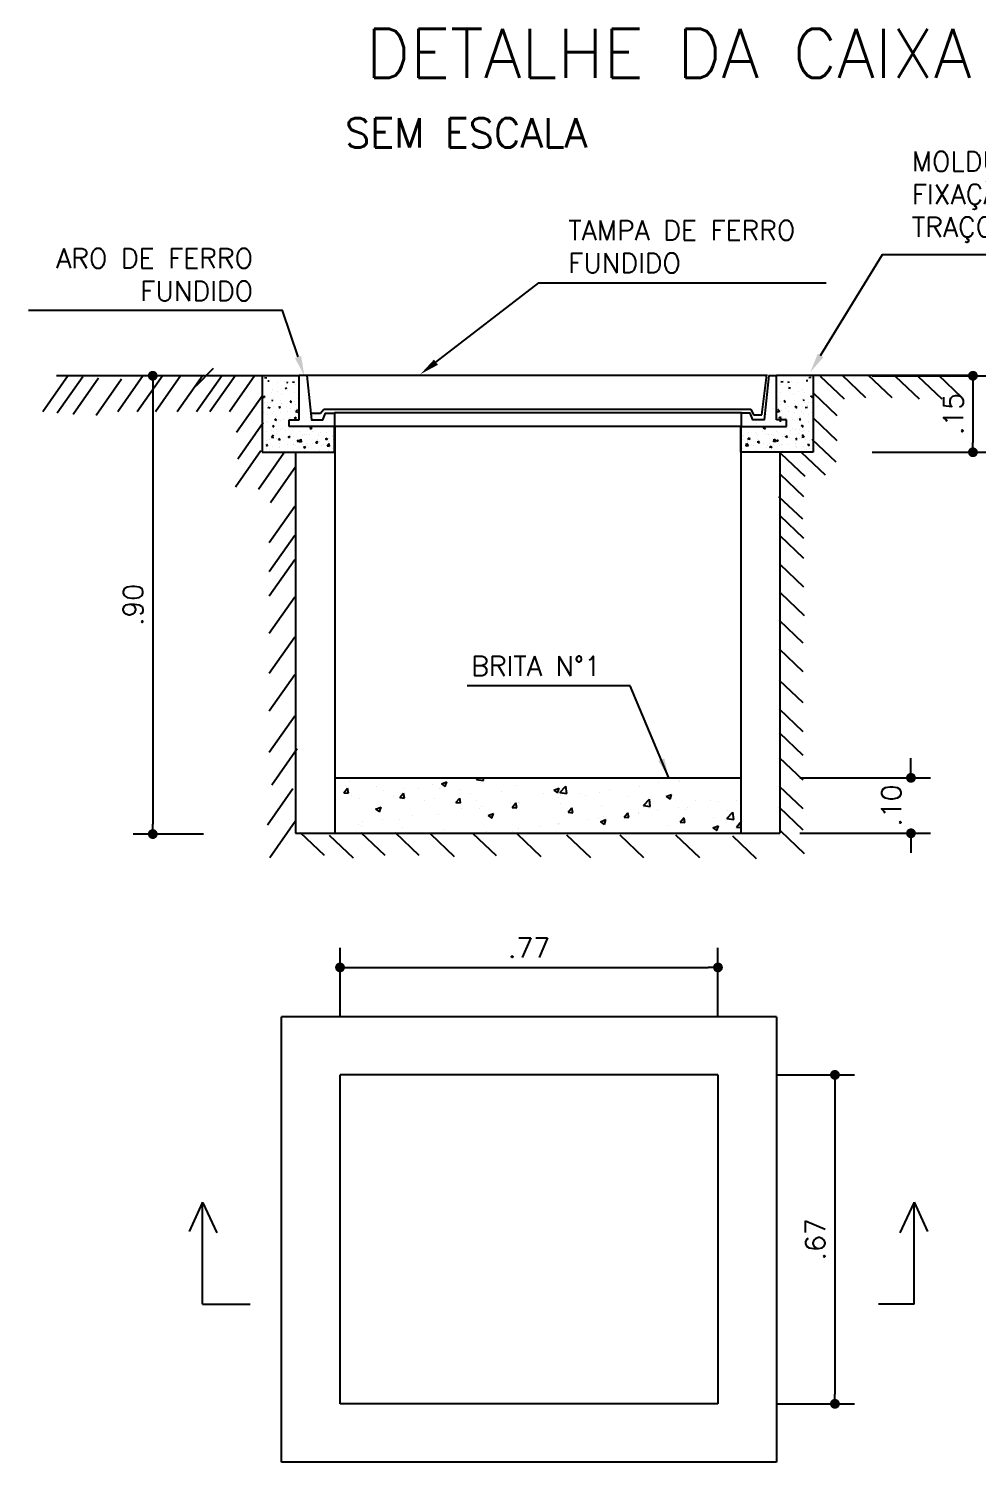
# Model space of a CAD drawing. Extents: x -0.63 to 7.2, y 0.36 to 7.66.
# Drawn here: x -0.63 to 4.2, y 0.36 to 7.66 of the extents above; entities that cross this region are included whole.
import ezdxf

# ---------------------------------------------------------------- set-up
doc = ezdxf.new("R2010")
doc.units = 0
doc.header["$LTSCALE"] = 100
doc.header["$MEASUREMENT"] = 0
doc.header["$PDMODE"] = 3
doc.header["$PDSIZE"] = -15
doc.linetypes.add('DASHED', pattern=[0.75, 0.5, -0.25])
doc.layers.get('0').update_dxf_attribs({"linetype": 'CONTINUOUS'})
doc.layers.get('DEFPOINTS').update_dxf_attribs({"linetype": 'CONTINUOUS'})
doc.layers.add('DETALHES', color=7, linetype='CONTINUOUS')
doc.styles.add('ROMANS', font='romans.shx', dxfattribs={"height": 0.1})
doc.dimstyles.new('LINEAR', dxfattribs={"dimtxt": 0.1, "dimasz": 0.05, "dimexe": 0.1, "dimexo": 0.3, "dimgap": 0.05, "dimtad": 1, "dimlfac": 0.4, "dimzin": 5, "dimtxsty": 'ROMANS', "dimblk1": 'DOT', "dimblk2": 'DOT', "dimsah": 1, "dimcen": 0.09, "dimclrd": 1, "dimclre": 1, "dimclrt": 3, "dimazin": 3, "dimtfac": 0.0018, "dimtix": 1, "dimtofl": 0, "dimtmove": 0, "dimatfit": 3, "dimtolj": 1, "dimtzin": 1})
doc.dimstyles.new('TEXTO', dxfattribs={"dimtxt": 0.1, "dimasz": 0.1, "dimexe": 0.18, "dimexo": 0.0625, "dimgap": 0.05, "dimtad": 1, "dimtih": 1, "dimtoh": 1, "dimdec": 4, "dimzin": 0, "dimtxsty": 'ROMANS', "dimcen": 0.09, "dimclrd": 1, "dimclrt": 3, "dimazin": 3, "dimtfac": 1, "dimtdec": 4, "dimtofl": 0, "dimtmove": 0, "dimatfit": 3, "dimtolj": 1, "dimtzin": 0})

# ---------------------------------------------------------------- blocks, each defined once
blk = doc.blocks.new('*X0')
at = {"color": 0}
for p, q in [((39749.7, 23175), (39758.6, 23173.6)), ((39762, 23163.2), (39768, 23162.7)), ((39801, 23156.8), (39801, 23156.8)), ((39826.1, 23160.1), (39826.1, 23160.1)), ((39833.7, 23156.9), (39839.7, 23156.4)), ((39856.4, 23158.4), (39865.3, 23157.1)), ((39863.9, 23165.1), (39863.9, 23165.1)), ((39867.8, 23149.7), (39867.8, 23149.7)), ((39744.7, 23130.4), (39744.7, 23130.4)), ((39744.8, 23101.5), (39751.8, 23104.2)), ((39744.8, 23101.5), (39749.8, 23098.1)), ((39774.7, 23117.4), (39774.7, 23117.4)), ((39775.9, 23088), (39781.8, 23087.4)), ((39780.8, 23129.1), (39780.8, 23129.1)), ((39782.9, 23095.4), (39782.9, 23095.4)), ((39799.7, 23120.7), (39799.7, 23120.7)), ((39811.3, 23086.2), (39811.3, 23086.2)), ((39815.2, 23109.3), (39815.2, 23109.3)), ((39828.9, 23133.7), (39835.9, 23136.4)), ((39837.6, 23125.7), (39837.6, 23125.7)), ((39847.6, 23081.7), (39852.4, 23087.4)), ((39866.6, 23116.4), (39866.6, 23116.4)), ((39874.5, 23094.6), (39874.5, 23094.6)), ((39747.1, 23041.8), (39747.1, 23041.8)), ((39748.4, 23078), (39748.4, 23078)), ((39760.8, 23035.3), (39760.8, 23035.3)), ((39761.3, 23078), (39761.3, 23078)), ((39762.1, 23068.5), (39762.1, 23068.5)), ((39762.9, 23061), (39771.8, 23059.6)), ((39773.4, 23081.3), (39773.4, 23081.3)), ((39778.7, 23035.7), (39778.7, 23035.7)), ((39782.4, 23064.6), (39782.4, 23064.6)), ((39785, 23046.8), (39785, 23046.8)), ((39804.5, 23061.2), (39811.5, 23063.9)), ((39804.5, 23061.2), (39809.5, 23057.9)), ((39812.8, 23042.8), (39812.8, 23042.8)), ((39814, 23076), (39814, 23076)), ((39814.7, 23075.7), (39814.7, 23075.7)), ((39835.8, 23062.3), (39835.8, 23062.3)), ((39837.1, 23045.7), (39837.1, 23045.7)), ((39847.6, 23081.7), (39853.6, 23081.2)), ((39848.2, 23055.1), (39848.2, 23055.1)), ((39864.1, 23049.8), (39864.1, 23049.8)), ((39865.3, 23083.1), (39865.3, 23083.1)), ((39868.1, 23073.5), (39868.1, 23073.5)), ((39869.7, 23044.5), (39877.5, 23052.6)), ((39869.7, 23044.5), (39878.6, 23043.1)), ((39873.2, 23058.4), (39873.2, 23058.4)), ((39895.4, 23055.7), (39895.4, 23055.7)), ((39919.3, 23033.8), (39919.3, 23033.8)), ((39741.4, 23027.2), (39741.4, 23027.2)), ((39744.4, 23003.7), (39744.4, 23003.7)), ((39758.7, 23007.4), (39758.7, 23007.4)), ((39759.6, 23002), (39759.6, 23002)), ((39780.2, 22988.7), (39787.2, 22991.4)), ((39780.2, 22988.7), (39785.2, 22985.3)), ((39789.7, 23012.7), (39794.6, 23018.5)), ((39789.7, 23012.7), (39795.7, 23012.2)), ((39794.8, 23024.9), (39794.8, 23024.9)), ((39795.5, 22976.2), (39795.5, 22976.2)), ((39802.7, 23013.7), (39802.7, 23013.7)), ((39810.3, 22976.2), (39810.3, 22976.2)), ((39811.6, 23009.5), (39811.6, 23009.5)), ((39820.6, 22979.5), (39820.6, 22979.5)), ((39821.9, 23015.7), (39821.9, 23015.7)), ((39840.9, 22978.7), (39840.9, 22978.7)), ((39846.9, 23019), (39846.9, 23019)), ((39848.2, 23022.7), (39848.2, 23022.7)), ((39858.5, 22984.5), (39858.5, 22984.5)), ((39861, 23023.7), (39861, 23023.7)), ((39861.7, 22983.2), (39861.7, 22983.2)), ((39862.9, 23016.5), (39862.9, 23016.5)), ((39864.2, 23020.9), (39871.2, 23023.6)), ((39864.2, 23020.9), (39869.2, 23017.6)), ((39867.5, 23005.9), (39866.3, 23012.2)), ((39869.2, 23017.6), (39871.2, 23023.6)), ((39923.9, 22980.7), (39930.9, 22983.4)), ((39923.9, 22980.7), (39928.9, 22977.3)), ((39928.9, 22977.3), (39930.9, 22983.3)), ((39957.5, 22998.8), (39957.5, 22998.8)), ((39743, 22962.6), (39743, 22962.6)), ((39755.4, 22923), (39755.4, 22923)), ((39757.2, 22935.4), (39757.2, 22935.4)), ((39758.4, 22968.7), (39758.4, 22968.7)), ((39769.2, 22936.8), (39769.2, 22936.8)), ((39775.3, 22973.8), (39775.3, 22973.8)), ((39776.2, 22947.1), (39784, 22955.2)), ((39776.2, 22947.1), (39785.1, 22945.7)), ((39782.6, 22968.7), (39782.6, 22968.7)), ((39794.3, 22940.1), (39794.3, 22940.1)), ((39796.4, 22960.4), (39796.4, 22960.4)), ((39803.6, 22937.5), (39808.4, 22943.3)), ((39803.6, 22937.5), (39809.6, 22937)), ((39808.8, 22920.7), (39808.8, 22920.7)), ((39809.1, 22942.9), (39809.1, 22942.9)), ((39828.7, 22971.6), (39828.7, 22971.6)), ((39832.1, 22945.1), (39832.1, 22945.1)), ((39839.9, 22948.4), (39846.9, 22951.1)), ((39839.9, 22948.4), (39844.9, 22945.1)), ((39844.9, 22945), (39846.9, 22951.1)), ((39849.8, 22958.1), (39849.8, 22958.1)), ((39860.5, 22949.9), (39860.5, 22949.9)), ((39875.3, 22931.3), (39880.2, 22937)), ((39875.3, 22931.3), (39881.3, 22930.7)), ((39881.3, 22930.7), (39880.2, 22937)), ((39882.1, 22969.3), (39882.1, 22969.3)), ((39882.9, 22930.5), (39890.7, 22938.6)), ((39882.9, 22930.5), (39891.8, 22929.1)), ((39891.8, 22929.1), (39890.7, 22938.6)), ((39895.1, 22929.1), (39895.1, 22929.1)), ((39895.3, 22953.4), (39895.3, 22953.4)), ((39903.2, 22955.9), (39903.2, 22955.9)), ((39909.8, 22923), (39909.8, 22923)), ((39911, 22956.3), (39911, 22956.3)), ((39920.3, 22956.7), (39920.3, 22956.7)), ((39931.9, 22922.2), (39931.9, 22922.2)), ((39935.5, 22967), (39935.5, 22967)), ((39947.1, 22925), (39951.9, 22930.7)), ((39947.1, 22925), (39953, 22924.5)), ((39953.1, 22924.4), (39951.9, 22930.7)), ((39953.4, 22939.1), (39953.4, 22939.1)), ((39956.5, 22953.6), (39956.5, 22953.6)), ((39958.2, 22961.7), (39958.2, 22961.7)), ((39961.7, 22930.5), (39961.7, 22930.5)), ((39962.9, 22963.8), (39962.9, 22963.8)), ((39983.6, 22940.4), (39990.6, 22943.1)), ((39983.6, 22940.4), (39988.6, 22937.1)), ((39988.6, 22937), (39990.6, 22943.1)), ((39988.8, 22964.8), (39988.8, 22964.8)), ((39989.7, 22914), (39997.4, 22922.1)), ((39995.1, 22930.5), (39995.1, 22930.5)), ((39998.6, 22912.5), (39997.5, 22922)), ((40009.9, 22951.4), (40009.9, 22951.4)), ((40011.7, 22949.1), (40011.7, 22949.1)), ((40013.1, 22937.6), (40013.1, 22937.6)), ((40014.3, 22970.9), (40014.3, 22970.9)), ((39742.9, 22897.4), (39742.9, 22897.4)), ((39755.9, 22916.2), (39762.9, 22918.9)), ((39755.9, 22916.2), (39760.8, 22912.8)), ((39756, 22902.1), (39756, 22902.1)), ((39768, 22900.6), (39768, 22900.6)), ((39778.4, 22909.1), (39778.4, 22909.1)), ((39805.8, 22905.6), (39805.8, 22905.6)), ((39807.9, 22909.6), (39807.9, 22909.6)), ((39836.8, 22919.1), (39836.8, 22919.1)), ((39859.3, 22916.6), (39859.3, 22916.6)), ((39860.7, 22897.1), (39860.7, 22897.1)), ((39862.2, 22918.5), (39862.2, 22918.5)), ((39869, 22914), (39869, 22914)), ((39894, 22917.2), (39894, 22917.2)), ((39899.6, 22908.2), (39906.6, 22910.9)), ((39899.6, 22908.2), (39904.5, 22904.8)), ((39904.6, 22904.8), (39906.6, 22910.8)), ((39908.6, 22889.7), (39908.6, 22889.7)), ((39915.6, 22916.2), (39915.6, 22916.2)), ((39919, 22907.1), (39919, 22907.1)), ((39960.5, 22897.2), (39960.5, 22897.2)), ((39968.7, 22891.1), (39968.7, 22891.1)), ((39968.9, 22914), (39968.9, 22914)), ((39977.4, 22917.1), (39977.4, 22917.1)), ((39989.7, 22914), (39998.5, 22912.6)), ((39993.8, 22894.4), (39993.8, 22894.4)), ((40011.8, 22904.3), (40011.8, 22904.3))]:
    blk.add_line(p, q, dxfattribs=at)
blk = doc.blocks.new('*X1')
at = {"color": 0}
for p, q in [((40019.7, 21614.9), (40019.7, 21614.9)), ((40074.4, 21627), (40074.4, 21627)), ((40179.8, 21608.1), (40179.8, 21608.1)), ((40340, 21601.4), (40340, 21601.4)), ((40394.7, 21616), (40394.7, 21616)), ((40427.9, 21617.1), (40448.9, 21625.2)), ((40427.9, 21617.1), (40442.8, 21607)), ((40442.8, 21607), (40448.9, 21625.1)), ((40562.4, 21634.1), (40568.6, 21640.6)), ((40562.4, 21634.1), (40589.1, 21630)), ((40576.9, 21623), (40576.9, 21623)), ((40589.1, 21630), (40587.9, 21640.6)), ((40713.8, 21612.1), (40713.8, 21612.1)), ((40882.6, 21584.5), (40905.9, 21608.8)), ((40909.3, 21580.3), (40905.9, 21608.8)), ((41188.7, 21607.1), (41188.7, 21607.1)), ((41261.6, 21622.2), (41261.6, 21622.2)), ((41336.7, 21632.1), (41336.7, 21632.1)), ((41340.2, 21626.3), (41340.2, 21626.3)), ((40053.4, 21583.6), (40067.8, 21600.8)), ((40053.4, 21583.6), (40071.3, 21582)), ((40071.3, 21582), (40067.8, 21600.8)), ((40082.9, 21574.6), (40082.9, 21574.6)), ((40115.5, 21560.2), (40115.5, 21560.2)), ((40205.9, 21591.2), (40205.9, 21591.2)), ((40243.1, 21567.8), (40243.1, 21567.8)), ((40268.5, 21564.8), (40283, 21582)), ((40268.5, 21564.8), (40286.5, 21563.2)), ((40269.6, 21581.3), (40269.6, 21581.3)), ((40281, 21601), (40281, 21601)), ((40286.5, 21563.2), (40283, 21582)), ((40363.9, 21552), (40363.9, 21552)), ((40403.2, 21561.1), (40403.2, 21561.1)), ((40421.1, 21600.5), (40421.1, 21600.5)), ((40483.7, 21545.9), (40498.2, 21563.2)), ((40501.7, 21544.3), (40498.2, 21563.1)), ((40500.1, 21594.6), (40500.1, 21594.6)), ((40538.9, 21582), (40538.9, 21582)), ((40563.4, 21554.3), (40563.4, 21554.3)), ((40660.2, 21587.8), (40660.2, 21587.8)), ((40693.9, 21547.5), (40693.9, 21547.5)), ((40723.5, 21547.5), (40723.5, 21547.5)), ((40820.4, 21581.1), (40820.4, 21581.1)), ((40859, 21593.1), (40880, 21601.1)), ((40859, 21593.1), (40874, 21583)), ((40874, 21583), (40880.1, 21601.1)), ((40878.8, 21563.5), (40878.8, 21563.5)), ((40882.6, 21584.5), (40909.2, 21580.4)), ((40883.4, 21572.4), (40883.4, 21572.4)), ((40958.5, 21582.3), (40958.5, 21582.3)), ((40980.5, 21574.3), (40980.5, 21574.3)), ((41034.6, 21586), (41034.6, 21586)), ((41072.1, 21597.3), (41072.1, 21597.3)), ((41140.7, 21567.5), (41140.7, 21567.5)), ((41202.7, 21534.8), (41226.1, 21559.2)), ((41229.4, 21530.7), (41226.1, 21559.2)), ((41290.2, 21569), (41311.2, 21577.1)), ((41290.2, 21569), (41305.1, 21559)), ((41300.8, 21560.8), (41300.8, 21560.8)), ((41305.1, 21559), (41311.2, 21577.1)), ((41401.3, 21553.2), (41401.3, 21553.2)), ((41461, 21554), (41461, 21554)), ((41492.4, 21548.9), (41492.4, 21548.9)), ((41560.9, 21553.7), (41560.9, 21553.7)), ((41576.2, 21583.2), (41576.2, 21583.2)), ((40175.8, 21520.3), (40196.8, 21528.4)), ((40175.8, 21520.3), (40190.8, 21510.3)), ((40188.9, 21522), (40188.9, 21522)), ((40190.8, 21510.2), (40196.9, 21528.4)), ((40315.7, 21497.7), (40315.7, 21497.7)), ((40417.5, 21500.6), (40417.5, 21500.6)), ((40483.7, 21545.9), (40501.7, 21544.4)), ((40505.2, 21522.6), (40505.2, 21522.6)), ((40573.3, 21523.1), (40573.3, 21523.1)), ((40580.3, 21532.5), (40580.3, 21532.5)), ((40607, 21496.3), (40628, 21504.4)), ((40607, 21496.3), (40621.9, 21486.3)), ((40621.9, 21486.2), (40628, 21504.3)), ((40698.9, 21527.1), (40713.4, 21544.3)), ((40698.9, 21527.1), (40716.8, 21525.5)), ((40716.8, 21525.5), (40713.4, 21544.3)), ((40727.3, 21544.3), (40727.3, 21544.3)), ((40883.6, 21540.8), (40883.6, 21540.8)), ((40914.1, 21508.3), (40928.5, 21525.5)), ((40914.1, 21508.3), (40932, 21506.7)), ((40932, 21506.7), (40928.6, 21525.5)), ((41043.8, 21534), (41043.8, 21534)), ((41051.3, 21493.1), (41051.3, 21493.1)), ((41129.3, 21489.5), (41143.7, 21506.7)), ((41147.2, 21487.9), (41143.7, 21506.7)), ((41182.7, 21503.9), (41182.7, 21503.9)), ((41185, 21507.2), (41185, 21507.2)), ((41202.7, 21534.8), (41229.4, 21530.7)), ((41203.9, 21527.2), (41203.9, 21527.2)), ((41226.3, 21523.2), (41226.3, 21523.2)), ((41257.8, 21513.8), (41257.8, 21513.8)), ((41336.6, 21526.4), (41336.6, 21526.4)), ((41364.1, 21520.5), (41364.1, 21520.5)), ((41371.4, 21528.7), (41371.4, 21528.7)), ((41522.9, 21485.2), (41546.3, 21509.5)), ((41524.2, 21513.7), (41524.2, 21513.7)), ((41549.6, 21481), (41546.3, 21509.5)), ((40111.9, 21460.3), (40111.9, 21460.3)), ((40120.1, 21455.6), (40120.1, 21455.6)), ((40127, 21472.8), (40127, 21472.8)), ((40202.1, 21482.7), (40202.1, 21482.7)), ((40265.9, 21481.4), (40265.9, 21481.4)), ((40280.3, 21448.9), (40280.3, 21448.9)), ((40440.4, 21442.1), (40440.4, 21442.1)), ((40723.6, 21444.4), (40723.6, 21444.4)), ((40804.5, 21454.1), (40804.5, 21454.1)), ((40875.2, 21463.6), (40875.2, 21463.6)), ((40876.4, 21463.1), (40876.4, 21463.1)), ((40879.6, 21464), (40879.6, 21464)), ((40993.2, 21478.9), (40993.2, 21478.9)), ((41031, 21486.1), (41031, 21486.1)), ((41038.1, 21472.3), (41059.1, 21480.4)), ((41038.1, 21472.3), (41053, 21462.2)), ((41053.1, 21462.2), (41059.1, 21480.3)), ((41129.3, 21489.5), (41147.2, 21487.9)), ((41298.2, 21457.3), (41298.2, 21457.3)), ((41344.4, 21470.6), (41358.9, 21487.9)), ((41344.4, 21470.6), (41362.4, 21469.1)), ((41362.4, 21469), (41358.9, 21487.8)), ((41469.3, 21448.3), (41490.3, 21456.3)), ((41469.3, 21448.3), (41484.2, 21438.2)), ((41473.1, 21487.3), (41473.1, 21487.3)), ((41484.2, 21438.2), (41490.3, 21456.3)), ((41488.7, 21449), (41488.7, 21449)), ((41522.9, 21485.2), (41549.6, 21481)), ((41557, 21445.2), (41557, 21445.2)), ((41559.6, 21451.8), (41574.1, 21469)), ((41559.6, 21451.8), (41576.7, 21450.3)), ((41576.7, 21455), (41574.1, 21469)), ((40600.6, 21435.3), (40600.6, 21435.3)), ((40615, 21429.1), (40615, 21429.1)), ((40701.4, 21433.1), (40701.4, 21433.1)), ((40760.7, 21428.6), (40760.7, 21428.6)), ((41481.9, 21435.3), (41481.9, 21435.3))]:
    blk.add_line(p, q, dxfattribs=at)
blk = doc.blocks.new('_DOT')
at = {"color": 0, "linetype": 'BYBLOCK'}
blk.add_line((-0.5, 0), (-1, 0), dxfattribs=at)
at = {"color": 0, "linetype": 'BYBLOCK', "const_width": 0.5}
blk.add_lwpolyline([(-0.25, 0, 1), (0.25, 0, 1)], format="xyb", close=True, dxfattribs=at)
blk = doc.blocks.new('*D3')
at = {"color": 1, "linetype": 'BYBLOCK'}
for p, q in [((3.1787, 2.3296), (3.5745, 2.3296)), ((3.4745, 2.2796), (3.4745, 0.7047)), ((3.1787, 0.6547), (3.5745, 0.6547))]:
    blk.add_line(p, q, dxfattribs=at)
at = {"layer": 'DEFPOINTS', "color": 0, "linetype": 'BYBLOCK'}
for p in [(2.8787, 2.3296), (2.8787, 0.6547), (3.4745, 0.6547)]:
    blk.add_point(p, dxfattribs=at)
at = {"color": 1, "linetype": 'BYBLOCK', "xscale": 0.05, "yscale": 0.05, "zscale": 0.05}
for p, rotation in [((3.4745, 2.3296), 90), ((3.4745, 0.6547), 270)]:
    blk.add_blockref('_DOT', p, dxfattribs=dict(at, rotation=rotation))
at = {"color": 3, "linetype": 'BYBLOCK', "insert": (3.3745, 1.4922), "char_height": 0.1, "attachment_point": 5, "rotation": 90, "style": 'ROMANS'}
blk.add_mtext('\\A1;.67', dxfattribs=at)
blk = doc.blocks.new('*D4')
at = {"color": 1, "linetype": 'BYBLOCK'}
for p, q in [((0.9537, 2.6296), (0.9537, 2.9766)), ((2.8787, 2.6296), (2.8787, 2.9766)), ((1.0037, 2.8766), (2.8287, 2.8766))]:
    blk.add_line(p, q, dxfattribs=at)
at = {"layer": 'DEFPOINTS', "color": 0, "linetype": 'BYBLOCK'}
for p in [(2.8787, 2.8766), (0.9537, 2.3296), (2.8787, 2.3296)]:
    blk.add_point(p, dxfattribs=at)
at = {"color": 1, "linetype": 'BYBLOCK', "xscale": 0.05, "yscale": 0.05, "zscale": 0.05, "rotation": 180}
blk.add_blockref('_DOT', (0.9537, 2.8766), dxfattribs=at)
at = {"color": 1, "linetype": 'BYBLOCK', "xscale": 0.05, "yscale": 0.05, "zscale": 0.05}
blk.add_blockref('_DOT', (2.8787, 2.8766), dxfattribs=at)
at = {"color": 3, "linetype": 'BYBLOCK', "insert": (1.9162, 2.9766), "char_height": 0.1, "attachment_point": 5, "style": 'ROMANS'}
blk.add_mtext('\\A1;.77', dxfattribs=at)
blk = doc.blocks.new('*D7')
at = {"color": 1, "linetype": 'BYBLOCK'}
for p, q in [((3.6644, 5.8891), (4.2774, 5.8891)), ((4.1774, 5.8391), (4.1774, 5.5497)), ((3.6644, 5.4997), (4.2774, 5.4997))]:
    blk.add_line(p, q, dxfattribs=at)
at = {"layer": 'DEFPOINTS', "color": 0, "linetype": 'BYBLOCK'}
for p in [(3.3644, 5.8891), (3.3644, 5.4997), (4.1774, 5.4997)]:
    blk.add_point(p, dxfattribs=at)
at = {"color": 1, "linetype": 'BYBLOCK', "xscale": 0.05, "yscale": 0.05, "zscale": 0.05}
for p, rotation in [((4.1774, 5.8891), 90), ((4.1774, 5.4997), 270)]:
    blk.add_blockref('_DOT', p, dxfattribs=dict(at, rotation=rotation))
at = {"color": 3, "linetype": 'BYBLOCK', "insert": (4.0774, 5.6944), "char_height": 0.1, "attachment_point": 5, "rotation": 90, "style": 'ROMANS'}
blk.add_mtext('\\A1;.15', dxfattribs=at)
blk = doc.blocks.new('*D8')
at = {"color": 1, "linetype": 'BYBLOCK'}
for p, q in [((3.8618, 3.892), (3.8618, 3.942)), ((3.2954, 3.842), (3.9618, 3.842)), ((3.2954, 3.5597), (3.9618, 3.5597)), ((3.8618, 3.5097), (3.8618, 3.4597))]:
    blk.add_line(p, q, dxfattribs=at)
at = {"layer": 'DEFPOINTS', "color": 0, "linetype": 'BYBLOCK'}
for p in [(2.9954, 3.842), (2.9954, 3.5597), (3.8618, 3.5597)]:
    blk.add_point(p, dxfattribs=at)
at = {"color": 1, "linetype": 'BYBLOCK', "xscale": 0.05, "yscale": 0.05, "zscale": 0.05}
for p, rotation in [((3.8618, 3.842), 270), ((3.8618, 3.5597), 90)]:
    blk.add_blockref('_DOT', p, dxfattribs=dict(at, rotation=rotation))
at = {"color": 3, "linetype": 'BYBLOCK', "insert": (3.7618, 3.7008), "char_height": 0.1, "attachment_point": 5, "rotation": 90, "style": 'ROMANS'}
blk.add_mtext('\\A1;.10', dxfattribs=at)
blk = doc.blocks.new('*D9')
at = {"color": 1, "linetype": 'BYBLOCK'}
for p, q in [((0.2576, 5.8891), (-0.1002, 5.8891)), ((-0.0002, 5.8391), (-0.0002, 3.6057)), ((0.2576, 3.5557), (-0.1002, 3.5557))]:
    blk.add_line(p, q, dxfattribs=at)
at = {"layer": 'DEFPOINTS', "color": 0, "linetype": 'BYBLOCK'}
for p in [(0.5576, 5.8891), (-0.0002, 3.5557), (0.5576, 3.5557)]:
    blk.add_point(p, dxfattribs=at)
at = {"color": 1, "linetype": 'BYBLOCK', "xscale": 0.05, "yscale": 0.05, "zscale": 0.05}
for p, rotation in [((-0.0002, 5.8891), 90), ((-0.0002, 3.5557), 270)]:
    blk.add_blockref('_DOT', p, dxfattribs=dict(at, rotation=rotation))
at = {"color": 3, "linetype": 'BYBLOCK', "insert": (-0.1002, 4.7224), "char_height": 0.1, "attachment_point": 5, "rotation": 90, "style": 'ROMANS'}
blk.add_mtext('\\A1;.90', dxfattribs=at)

msp = doc.modelspace()

# ---------------------------------------------------------------- linework, layer by layer
at = {"layer": 'DETALHES', "color": 1}
for p, q in [((0.2208, 5.838), (0.309, 5.9282)), ((-0.4309, 5.8898), (-0.5605, 5.7048)), ((-0.3568, 5.8836), (-0.4865, 5.6986)), ((-0.2766, 5.8775), (-0.4062, 5.6924)), ((-0.1593, 5.8713), (-0.289, 5.6863)), ((-0.0483, 5.8898), (-0.1779, 5.7048)), ((0.0505, 5.8898), (-0.0791, 5.7048)), ((0.1431, 5.8898), (0.0135, 5.7048)), ((0.2542, 5.8898), (0.1246, 5.7048)), ((0.3529, 5.8898), (0.2233, 5.7048)), ((0.4208, 5.8898), (0.2912, 5.7048)), ((0.5196, 5.8898), (0.3899, 5.7048)), ((0.5691, 5.8797), (0.5809, 5.8779)), ((0.5854, 5.864), (0.5934, 5.8634)), ((0.6373, 5.8556), (0.6373, 5.8556)), ((0.6705, 5.86), (0.6705, 5.86)), ((0.6807, 5.8557), (0.6886, 5.855)), ((0.7108, 5.8577), (0.7226, 5.8559)), ((3.4, 5.8873), (3.5213, 5.7721)), ((3.5091, 5.8933), (3.6304, 5.7782)), ((3.6426, 5.8933), (3.7639, 5.7782)), ((3.782, 5.8873), (3.9033, 5.7721)), ((3.8973, 5.8873), (4.0186, 5.7721)), ((4.0004, 5.8933), (4.1217, 5.7782)), ((0.5566, 5.785), (0.427, 5.5999)), ((0.5625, 5.8204), (0.5625, 5.8204)), ((0.5627, 5.7821), (0.5719, 5.7857)), ((0.5627, 5.7821), (0.5693, 5.7776)), ((0.6023, 5.8033), (0.6023, 5.8033)), ((0.6104, 5.8188), (0.6104, 5.8188)), ((0.6132, 5.774), (0.6132, 5.774)), ((0.6356, 5.8076), (0.6356, 5.8076)), ((0.6561, 5.7925), (0.6561, 5.7925)), ((0.6742, 5.8249), (0.6835, 5.8285)), ((0.6859, 5.8142), (0.6859, 5.8142)), ((0.7243, 5.8019), (0.7243, 5.8019)), ((0.7348, 5.7729), (0.7348, 5.7729)), ((3.3636, 5.8024), (3.4849, 5.6873)), ((0.5657, 5.7029), (0.5657, 5.7029)), ((0.5674, 5.7509), (0.5674, 5.7509)), ((0.5839, 5.6942), (0.5839, 5.6942)), ((0.5845, 5.7509), (0.5845, 5.7509)), ((0.5855, 5.7384), (0.5855, 5.7384)), ((0.5867, 5.7284), (0.5985, 5.7265)), ((0.6006, 5.7552), (0.6006, 5.7552)), ((0.6039, 5.7642), (0.6118, 5.7635)), ((0.6077, 5.6947), (0.6077, 5.6947)), ((0.6125, 5.7331), (0.6125, 5.7331)), ((0.616, 5.7095), (0.616, 5.7095)), ((0.6419, 5.7286), (0.6512, 5.7322)), ((0.6419, 5.7286), (0.6485, 5.7242)), ((0.6509, 5.7619), (0.6509, 5.7619)), ((0.6529, 5.7041), (0.6529, 5.7041)), ((0.6545, 5.7483), (0.6545, 5.7483)), ((0.6554, 5.7479), (0.6554, 5.7479)), ((0.6834, 5.7301), (0.6834, 5.7301)), ((0.6851, 5.708), (0.6851, 5.708)), ((0.6991, 5.7558), (0.7055, 5.7635)), ((0.6991, 5.7558), (0.7071, 5.7551)), ((0.6999, 5.7205), (0.6999, 5.7205)), ((0.7211, 5.7135), (0.7211, 5.7135)), ((0.7227, 5.7577), (0.7227, 5.7577)), ((0.7263, 5.7449), (0.7263, 5.7449)), ((0.7284, 5.7064), (0.7388, 5.7172)), ((0.7284, 5.7064), (0.7403, 5.7046)), ((0.7331, 5.7249), (0.7331, 5.7249)), ((0.5628, 5.6493), (0.4331, 5.4642)), ((0.5581, 5.6834), (0.5581, 5.6834)), ((0.5621, 5.6523), (0.5621, 5.6523)), ((0.5811, 5.6571), (0.5811, 5.6571)), ((0.5823, 5.6499), (0.5823, 5.6499)), ((0.6096, 5.6323), (0.6189, 5.6359)), ((0.6096, 5.6323), (0.6162, 5.6279)), ((0.6223, 5.6643), (0.6287, 5.6719)), ((0.6223, 5.6643), (0.6302, 5.6636)), ((0.629, 5.6804), (0.629, 5.6804)), ((0.6395, 5.6656), (0.6395, 5.6656)), ((0.6513, 5.6599), (0.6513, 5.6599)), ((0.6649, 5.6682), (0.6649, 5.6682)), ((0.6982, 5.6725), (0.6982, 5.6725)), ((0.6999, 5.6774), (0.6999, 5.6774)), ((0.7135, 5.6268), (0.7135, 5.6268)), ((0.717, 5.6789), (0.717, 5.6789)), ((0.7178, 5.625), (0.7178, 5.625)), ((0.7195, 5.6693), (0.7195, 5.6693)), ((0.7212, 5.6752), (0.7305, 5.6787)), ((0.7212, 5.6752), (0.7278, 5.6707)), ((0.7278, 5.6707), (0.7305, 5.6787)), ((0.8005, 5.6217), (0.8098, 5.6253)), ((0.8005, 5.6217), (0.8071, 5.6172)), ((0.8071, 5.6172), (0.8098, 5.6252)), ((3.3636, 5.6751), (3.4849, 5.56)), ((0.5602, 5.5977), (0.5602, 5.5977)), ((0.5791, 5.5615), (0.5791, 5.5615)), ((0.5807, 5.6057), (0.5807, 5.6057)), ((0.5951, 5.5634), (0.5951, 5.5634)), ((0.6031, 5.6126), (0.6031, 5.6126)), ((0.6043, 5.577), (0.6147, 5.5878)), ((0.6043, 5.577), (0.6161, 5.5752)), ((0.6128, 5.6058), (0.6128, 5.6058)), ((0.6283, 5.5678), (0.6283, 5.5678)), ((0.63, 5.6158), (0.63, 5.6158)), ((0.6311, 5.5947), (0.6311, 5.5947)), ((0.6407, 5.5644), (0.6471, 5.572)), ((0.6407, 5.5644), (0.6487, 5.5637)), ((0.648, 5.5715), (0.648, 5.5715)), ((0.6497, 5.6157), (0.6497, 5.6157)), ((0.6632, 5.6202), (0.6632, 5.6202)), ((0.674, 5.6096), (0.674, 5.6096)), ((0.6786, 5.5744), (0.6786, 5.5744)), ((0.6889, 5.5789), (0.6982, 5.5824)), ((0.6889, 5.5789), (0.6955, 5.5744)), ((0.6902, 5.6191), (0.6902, 5.6191)), ((0.6955, 5.5744), (0.6982, 5.5824)), ((0.702, 5.5917), (0.702, 5.5917)), ((0.7162, 5.5808), (0.7162, 5.5808)), ((0.736, 5.556), (0.7424, 5.5637)), ((0.736, 5.556), (0.7439, 5.5553)), ((0.7439, 5.5553), (0.7424, 5.5636)), ((0.7449, 5.6066), (0.7449, 5.6066)), ((0.7461, 5.555), (0.7564, 5.5658)), ((0.7461, 5.555), (0.7579, 5.5532)), ((0.7579, 5.5532), (0.7564, 5.5658)), ((0.7622, 5.5532), (0.7622, 5.5532)), ((0.7625, 5.5854), (0.7625, 5.5854)), ((0.7729, 5.5887), (0.7729, 5.5887)), ((0.7833, 5.5893), (0.7833, 5.5893)), ((0.7957, 5.5898), (0.7957, 5.5898)), ((0.8158, 5.6036), (0.8158, 5.6036)), ((0.8312, 5.5477), (0.8376, 5.5553)), ((0.8312, 5.5477), (0.8392, 5.547)), ((0.8392, 5.547), (0.8376, 5.5553)), ((0.8396, 5.5664), (0.8396, 5.5664)), ((0.8438, 5.5857), (0.8438, 5.5857)), ((0.846, 5.5964), (0.846, 5.5964)), ((0.8507, 5.5551), (0.8507, 5.5551)), ((0.8523, 5.5993), (0.8523, 5.5993)), ((0.8797, 5.5682), (0.889, 5.5718)), ((0.8797, 5.5682), (0.8863, 5.5638)), ((0.8864, 5.5637), (0.8891, 5.5717)), ((0.8867, 5.6006), (0.8867, 5.6006)), ((0.895, 5.5551), (0.895, 5.5551)), ((0.9147, 5.5827), (0.9147, 5.5827)), ((0.9171, 5.5797), (0.9171, 5.5797)), ((0.9189, 5.5644), (0.9189, 5.5644)), ((0.9205, 5.6086), (0.9205, 5.6086)), ((3.3575, 5.5661), (3.4788, 5.4509)), ((0.5504, 5.5074), (0.4208, 5.3224)), ((0.6677, 5.4951), (0.5381, 5.31)), ((0.5601, 5.511), (0.5601, 5.511)), ((0.5767, 5.5451), (0.5767, 5.5451)), ((0.5773, 5.536), (0.5866, 5.5396)), ((0.5773, 5.536), (0.5839, 5.5316)), ((0.5775, 5.5173), (0.5775, 5.5173)), ((0.5934, 5.5154), (0.5934, 5.5154)), ((0.6073, 5.5266), (0.6073, 5.5266)), ((0.6437, 5.522), (0.6437, 5.522)), ((0.6464, 5.5273), (0.6464, 5.5273)), ((0.6476, 5.5421), (0.6476, 5.5421)), ((0.6847, 5.5399), (0.6847, 5.5399)), ((0.7146, 5.5366), (0.7146, 5.5366)), ((0.7166, 5.5107), (0.7166, 5.5107)), ((0.7185, 5.5391), (0.7185, 5.5391)), ((0.7275, 5.5331), (0.7275, 5.5331)), ((0.7608, 5.5374), (0.7608, 5.5374)), ((0.7681, 5.5254), (0.7774, 5.529)), ((0.7681, 5.5254), (0.7748, 5.5209)), ((0.7748, 5.5209), (0.7775, 5.5289)), ((0.7801, 5.5009), (0.7801, 5.5009)), ((0.7817, 5.5451), (0.7817, 5.5451)), ((0.7894, 5.5361), (0.7894, 5.5361)), ((0.794, 5.524), (0.794, 5.524)), ((0.8111, 5.5441), (0.8111, 5.5441)), ((0.8491, 5.5109), (0.8491, 5.5109)), ((0.86, 5.5027), (0.86, 5.5027)), ((0.8603, 5.5331), (0.8603, 5.5331)), ((0.8715, 5.5373), (0.8715, 5.5373)), ((0.8878, 5.5331), (0.8981, 5.5438)), ((0.8878, 5.5331), (0.8996, 5.5312)), ((0.8933, 5.5071), (0.8933, 5.5071)), ((0.8996, 5.5312), (0.8981, 5.5438)), ((0.9172, 5.5202), (0.9172, 5.5202)), ((3.1998, 5.4933), (3.3211, 5.3782)), ((3.3029, 5.4994), (3.4242, 5.3842)), ((0.7294, 5.4272), (0.5998, 5.2422)), ((3.1938, 5.3903), (3.3151, 5.2751)), ((3.1877, 5.2751), (3.309, 5.16)), ((0.7232, 5.2237), (0.5936, 5.0387)), ((3.1938, 5.1782), (3.3151, 5.063)), ((0.7232, 5.0757), (0.5936, 4.8906)), ((3.1938, 5.0751), (3.3151, 4.96)), ((0.7232, 4.9523), (0.5936, 4.7673)), ((3.1938, 4.9297), (3.3151, 4.8145)), ((0.7232, 4.7611), (0.5936, 4.5761)), ((3.1968, 4.7844), (3.3181, 4.6692)), ((3.1904, 4.6447), (3.3117, 4.5295)), ((0.7232, 4.5576), (0.5936, 4.3725)), ((3.1904, 4.4986), (3.3117, 4.3835)), ((0.7232, 4.3664), (0.5936, 4.1813)), ((3.1904, 4.3399), (3.3117, 4.2247)), ((3.1904, 4.1938), (3.3117, 4.0787)), ((0.7232, 4.1567), (0.5936, 3.9716)), ((3.1904, 4.0732), (3.3117, 3.958)), ((0.7356, 3.9902), (0.606, 3.8051)), ((3.1904, 3.9462), (3.3117, 3.831)), ((3.1904, 3.8001), (3.3117, 3.685)), ((0.7132, 3.7862), (0.5836, 3.6012)), ((3.1904, 3.6922), (3.3117, 3.577)), ((0.7255, 3.6197), (0.5959, 3.4346)), ((0.7515, 3.5636), (0.8727, 3.4484)), ((0.8991, 3.5502), (1.0204, 3.435)), ((1.0602, 3.5636), (1.1815, 3.4484)), ((1.2347, 3.5636), (1.3559, 3.4484)), ((1.4144, 3.5561), (1.5357, 3.4409)), ((1.6281, 3.5608), (1.7494, 3.4457)), ((1.856, 3.5561), (1.9773, 3.4409)), ((2.1077, 3.5513), (2.2289, 3.4362)), ((2.3783, 3.5513), (2.4996, 3.4362)), ((2.6632, 3.5513), (2.7845, 3.4362)), ((2.9528, 3.5466), (3.0741, 3.4314)), ((3.1968, 3.5715), (3.3181, 3.4563))]:
    msp.add_line(p, q, dxfattribs=at)
at = {"layer": 'DETALHES', "color": 4}
for p, q in [((-0.49, 5.8912), (0.7457, 5.8912)), ((0.5576, 5.8891), (0.5576, 5.4997)), ((0.7208, 5.8666), (0.7208, 5.8666)), ((0.7259, 5.8461), (0.7259, 5.8461)), ((4.194, 5.8912), (3.1762, 5.8912)), ((3.3644, 5.8891), (3.3644, 5.4997)), ((0.9259, 5.4997), (0.9259, 5.6308)), ((0.9266, 5.6312), (0.9266, 3.5597)), ((2.9954, 5.6312), (2.9954, 3.5597)), ((2.996, 5.4997), (2.996, 5.6308)), ((0.5576, 5.4997), (0.9259, 5.4997)), ((0.7273, 5.4997), (0.7273, 3.5597)), ((3.3644, 5.4997), (2.996, 5.4997)), ((3.1947, 5.4997), (3.1947, 3.5597)), ((0.7273, 3.5597), (3.1947, 3.5597)), ((3.1765, 2.6247), (0.6559, 2.6247)), ((0.6559, 0.3569), (0.6559, 2.6247)), ((3.1765, 2.6247), (3.1765, 0.3569)), ((2.8787, 2.3296), (0.9537, 2.3296)), ((0.9537, 0.6547), (0.9537, 2.3296)), ((2.8787, 2.3296), (2.8787, 0.6547)), ((2.8787, 0.6547), (0.9537, 0.6547)), ((3.1765, 0.3569), (0.6559, 0.3569))]:
    msp.add_line(p, q, dxfattribs=at)
at = {"layer": 'DETALHES', "color": 2}
for p, q in [((0.7457, 5.6649), (0.7457, 5.8912)), ((3.1762, 5.6649), (3.1762, 5.8912)), ((0.6944, 5.6308), (0.6944, 5.6649)), ((0.6944, 5.6649), (0.7457, 5.6649)), ((0.9259, 5.6308), (0.6944, 5.6308)), ((2.996, 5.6308), (3.2276, 5.6308)), ((3.2276, 5.6649), (3.1762, 5.6649)), ((3.2276, 5.6308), (3.2276, 5.6649)), ((0.9266, 3.842), (2.9954, 3.842)), ((0.254, 1.6816), (0.1847, 1.5316)), ((0.254, 1.1623), (0.254, 1.6816)), ((3.8773, 1.1623), (3.8773, 1.6816)), ((3.8773, 1.6816), (3.9466, 1.5316)), ((0.254, 1.1623), (0.4968, 1.1623)), ((3.8773, 1.1623), (3.6958, 1.1623))]:
    msp.add_line(p, q, dxfattribs=at)
at = {"layer": 'DETALHES', "color": 1}
for points in [[(3.4012, 5.9921), (3.716, 6.5064), (6.1755, 6.5064)], [(1.4422, 5.9581), (1.9658, 6.3631), (3.4301, 6.3631)], [(0.7398, 5.9848), (0.6606, 6.2207), (-0.6323, 6.2207)]]:
    msp.add_lwpolyline(points, dxfattribs=at)
at = {"layer": 'DETALHES', "color": 2}
for points in [[(0.784, 5.89), (0.7454, 5.89)], [(0.784, 5.89), (0.8079, 5.6644), (0.8664, 5.6644), (0.8797, 5.6989), (0.9248, 5.6989), (0.9248, 5.6299)], [(3.138, 5.89), (3.114, 5.6644), (3.0556, 5.6644), (3.0423, 5.6989), (2.9972, 5.6989), (2.9972, 5.6299)], [(3.138, 5.89), (3.1751, 5.89)], [(0.2556, 1.6787), (0.3261, 1.5249)], [(3.8757, 1.6787), (3.8051, 1.5249)]]:
    msp.add_lwpolyline(points, dxfattribs=at)
at = {"layer": 'DETALHES', "color": 2, "linetype": 'DASHED'}
for points in [[(0.7865, 5.8916), (3.1285, 5.8916)], [(0.8051, 5.6987), (0.8542, 5.6987), (0.8705, 5.7192), (3.0465, 5.7192), (3.0605, 5.6895), (3.1028, 5.6895), (3.1269, 5.8945)], [(2.9982, 5.6996), (0.9249, 5.6996)], [(2.9982, 5.6311), (0.9249, 5.6311)]]:
    msp.add_lwpolyline(points, dxfattribs=at)
at = {"layer": 'DETALHES', "color": 1}
for points in [[(0.7556, 5.9901), (0.7716, 5.89), (0.724, 5.9795)], [(3.4154, 5.9834), (3.3489, 5.9069), (3.3869, 6.0008)], [(1.4524, 5.9449), (1.3631, 5.8969), (1.432, 5.9713)]]:
    msp.add_solid(points, dxfattribs=at)

# ---------------------------------------------------------------- block references
at = {"layer": 'DETALHES', "color": 1, "xscale": -0.001328011035341064, "yscale": 0.001328011035341064, "zscale": 0.001328011035341064}
msp.add_blockref('*X0', (56.1409, -24.8969), dxfattribs=at)
at = {"layer": 'DETALHES', "color": 2, "xscale": 0.001328011035341064, "yscale": 0.001328011035341064, "zscale": 0.001328011035341064}
msp.add_blockref('*X1', (-52.2189, -24.8969), dxfattribs=at)

# ---------------------------------------------------------------- texts
at = {"layer": 'DETALHES', "color": 4, "style": 'ROMANS'}
msp.add_text('SEM ESCALA', height=0.15, dxfattribs=at).set_placement((0.979, 7.0508))
at = {"layer": 'DETALHES', "insert": (1.0854, 7.6563), "char_height": 0.25, "width": 4.418082, "attachment_point": 1, "style": 'ROMANS'}
msp.add_mtext('\\C6;DETALHE DA CAIXA ZC', dxfattribs=at)
at = {"layer": 'DETALHES', "color": 3, "char_height": 0.1, "style": 'ROMANS'}
for s, insert, attachment_point in [('\\A1;MOLDURA DE CONCRETO PARA\\PFIXAÇÃO DA TAMPA C/ ARO\\PTRAÇO-1:3:6', (3.866, 6.7992), 4), ('\\A1;TAMPA DE FERRO \\PFUNDIDO', (2.1158, 6.5464), 4), ('\\A1;ARO DE FERRO\\PFUNDIDO', (0.5106, 6.404), 6), ('\\A1;BRITA N°1', (2.2822, 4.4112), 6)]:
    msp.add_mtext(s, dxfattribs=dict(at, insert=insert, attachment_point=attachment_point))

# ---------------------------------------------------------------- dimensions: what is measured, and where the dimension line sits
at = {"layer": 'DETALHES'}
for base, p1, p2, text, picture, middle in [((-0.0002, 3.5557), (0.5576, 5.8891), (0.5576, 3.5557), '.90', '*D9', (-0.1002, 4.7224)), ((4.1774, 5.4997), (3.3644, 5.8891), (3.3644, 5.4997), '.15', '*D7', (4.0774, 5.6944)), ((3.8618, 3.5597), (2.9954, 3.842), (2.9954, 3.5597), '.10', '*D8', (3.7618, 3.7008)), ((3.4745, 0.6547), (2.8787, 2.3296), (2.8787, 0.6547), '.67', '*D3', (3.3745, 1.4922))]:
    dim = msp.add_linear_dim(base=base, p1=p1, p2=p2, angle=90, text=text, dimstyle='LINEAR', dxfattribs=at)
    dim.commit()
    dim.dimension.update_dxf_attribs({"geometry": picture, "text_midpoint": middle})
dim = msp.add_linear_dim(base=(2.8787, 2.8766), p1=(0.9537, 2.3296), p2=(2.8787, 2.3296), text='.77', dimstyle='LINEAR', dxfattribs=at)
dim.commit()
dim.dimension.update_dxf_attribs({"geometry": '*D4', "text_midpoint": (1.9162, 2.9766)})

# ---------------------------------------------------------------- leaders
at = {"layer": 'DETALHES', "color": 1, "annotation_type": 0, "has_hookline": 1, "hookline_direction": 1, "text_width": 0.681}
msp.add_leader([(2.6287, 3.842), (2.4322, 4.3112), (2.3322, 4.3112)], dimstyle='TEXTO', dxfattribs=at)

doc.saveas('drawing.dxf')
